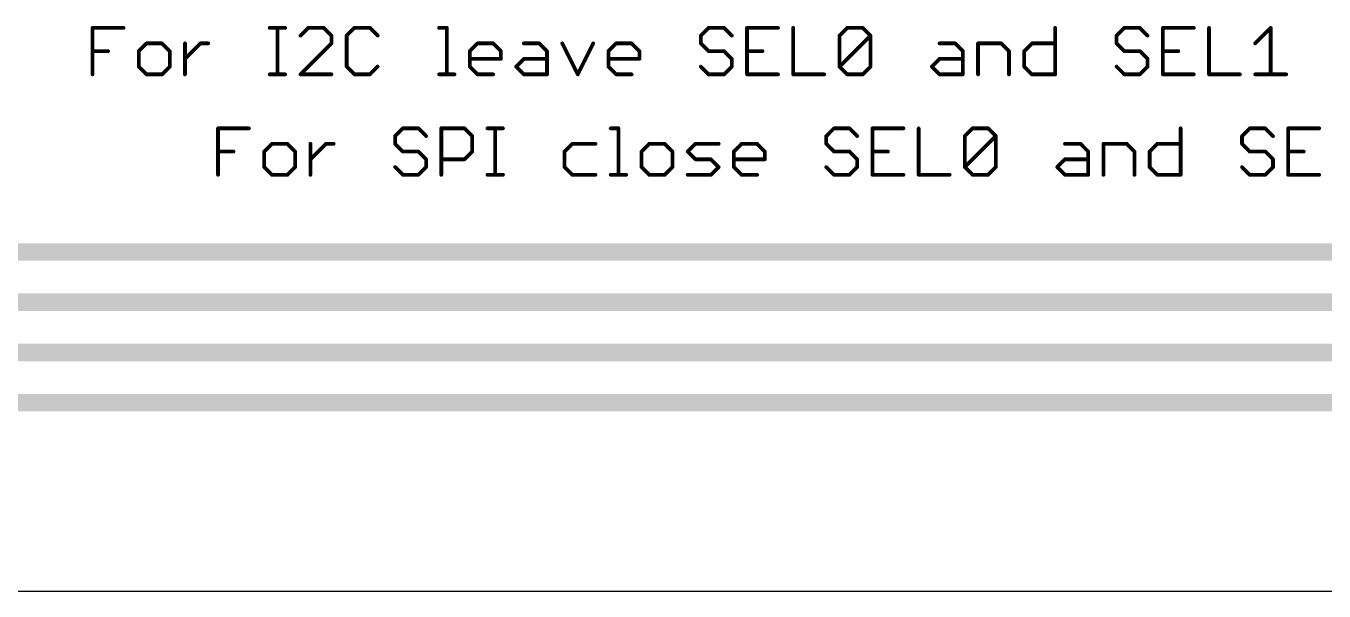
# Model space of a CAD drawing. Extents: x -16 to 117, y 0 to 53.
# Drawn here: x 68.54 to 94.83, y 0 to 11.43 of the extents above; entities that cross this region are included whole.
import ezdxf

# ---------------------------------------------------------------- set-up
doc = ezdxf.new("R2010")
doc.units = 0
for name, color, linetype in [('1', 12, 'CONTINUOUS'), ('20', 53, 'CONTINUOUS'), ('21', 53, 'CONTINUOUS')]:
    doc.layers.add(name, color=color, linetype=linetype)

msp = doc.modelspace()

# ---------------------------------------------------------------- linework, layer by layer
at = {"layer": '1', "const_width": 0.3556}
for points in [[(108.316, 6.858), (58.024, 6.858)], [(57.516, 5.842), (109.078, 5.842)], [(56.754, 4.826), (109.586, 4.826)], [(55.992, 3.81), (110.094, 3.81)]]:
    msp.add_lwpolyline(points, dxfattribs=at)
at = {"layer": '20'}
msp.add_line((3, 0), (114.46, 0), dxfattribs=at)
at = {"layer": '21', "const_width": 0.0762}
for points in [[(69.8881, 10.4521), (69.8881, 11.3927)], [(69.8881, 11.3927), (70.5152, 11.3927)], [(73.4743, 11.3927), (73.7878, 11.3927)], [(73.631, 10.4521), (73.631, 11.3927)], [(74.2547, 11.3927), (74.0979, 11.2359)], [(74.5682, 11.3927), (74.2547, 11.3927)], [(74.725, 11.2359), (74.5682, 11.3927)], [(75.1902, 11.3927), (75.0335, 11.2359)], [(75.5037, 11.3927), (75.1902, 11.3927)], [(75.6605, 11.2359), (75.5037, 11.3927)], [(76.9045, 11.3927), (77.0613, 11.3927)], [(77.0613, 11.3927), (77.0613, 10.4521)], [(82.3625, 11.3927), (82.2058, 11.2359)], [(82.6761, 11.3927), (82.3625, 11.3927)], [(82.8328, 11.2359), (82.6761, 11.3927)], [(83.7683, 11.3927), (83.1413, 11.3927)], [(83.1413, 11.3927), (83.1413, 10.4521)], [(84.0768, 11.3927), (84.0768, 10.4521)], [(85.0123, 11.2359), (85.1691, 11.3927)], [(85.1691, 11.3927), (85.4826, 11.3927)], [(85.4826, 11.3927), (85.6394, 11.2359)], [(89.3815, 11.3927), (89.3815, 10.4521)], [(90.7822, 11.3927), (90.6254, 11.2359)], [(91.0957, 11.3927), (90.7822, 11.3927)], [(91.2525, 11.2359), (91.0957, 11.3927)], [(92.188, 11.3927), (91.5609, 11.3927)], [(91.5609, 11.3927), (91.5609, 10.4521)], [(92.4965, 11.3927), (92.4965, 10.4521)], [(93.432, 11.0792), (93.7455, 11.3927)], [(93.7455, 11.3927), (93.7455, 10.4521)], [(70.9804, 11.0792), (70.8236, 10.9224)], [(71.2939, 11.0792), (70.9804, 11.0792)], [(71.4507, 10.9224), (71.2939, 11.0792)], [(71.7591, 10.4521), (71.7591, 11.0792)], [(71.7591, 10.7656), (72.0727, 11.0792)], [(72.0727, 11.0792), (72.2294, 11.0792)], [(74.0979, 10.4521), (74.725, 11.0792)], [(74.725, 11.0792), (74.725, 11.2359)], [(75.0335, 11.2359), (75.0335, 10.6089)], [(77.5282, 10.9224), (77.6849, 11.0792)], [(77.6849, 11.0792), (77.9985, 11.0792)], [(77.9985, 11.0792), (78.1552, 10.9224)], [(78.6205, 11.0792), (78.934, 11.0792)], [(78.934, 11.0792), (79.0908, 10.9224)], [(79.3992, 11.0792), (79.7127, 10.4521)], [(79.7127, 10.4521), (80.0263, 11.0792)], [(80.3347, 10.9224), (80.4915, 11.0792)], [(80.4915, 11.0792), (80.805, 11.0792)], [(80.805, 11.0792), (80.9618, 10.9224)], [(82.2058, 11.2359), (82.2058, 11.0792)], [(82.2058, 11.0792), (82.3625, 10.9224)], [(85.0123, 10.6089), (85.0123, 11.2359)], [(85.0123, 10.6089), (85.6394, 11.2359)], [(85.6394, 11.2359), (85.6394, 10.6089)], [(87.0401, 11.0792), (87.3537, 11.0792)], [(87.3537, 11.0792), (87.5104, 10.9224)], [(87.8189, 10.4521), (87.8189, 11.0792)], [(87.8189, 11.0792), (88.2892, 11.0792)], [(88.2892, 11.0792), (88.4459, 10.9224)], [(88.7544, 10.9224), (88.9112, 11.0792)], [(88.9112, 11.0792), (89.3815, 11.0792)], [(90.6254, 11.2359), (90.6254, 11.0792)], [(90.6254, 11.0792), (90.7822, 10.9224)], [(69.8881, 10.9224), (70.2016, 10.9224)], [(70.8236, 10.9224), (70.8236, 10.6089)], [(71.4507, 10.6089), (71.4507, 10.9224)], [(77.5282, 10.6089), (77.5282, 10.9224)], [(78.1552, 10.7656), (77.5282, 10.7656)], [(78.1552, 10.9224), (78.1552, 10.7656)], [(78.4637, 10.6089), (78.6205, 10.7656)], [(78.6205, 10.7656), (79.0908, 10.7656)], [(79.0908, 10.9224), (79.0908, 10.4521)], [(80.3347, 10.6089), (80.3347, 10.9224)], [(80.9618, 10.7656), (80.3347, 10.7656)], [(80.9618, 10.9224), (80.9618, 10.7656)], [(82.3625, 10.9224), (82.6761, 10.9224)], [(82.6761, 10.9224), (82.8328, 10.7656)], [(82.8328, 10.7656), (82.8328, 10.6089)], [(83.1413, 10.9224), (83.4548, 10.9224)], [(86.8834, 10.6089), (87.0401, 10.7656)], [(87.0401, 10.7656), (87.5104, 10.7656)], [(87.5104, 10.9224), (87.5104, 10.4521)], [(88.4459, 10.9224), (88.4459, 10.4521)], [(88.7544, 10.6089), (88.7544, 10.9224)], [(90.7822, 10.9224), (91.0957, 10.9224)], [(91.0957, 10.9224), (91.2525, 10.7656)], [(91.2525, 10.7656), (91.2525, 10.6089)], [(91.5609, 10.9224), (91.8745, 10.9224)], [(70.8236, 10.6089), (70.9804, 10.4521)], [(71.2939, 10.4521), (71.4507, 10.6089)], [(75.0335, 10.6089), (75.1902, 10.4521)], [(75.5037, 10.4521), (75.6605, 10.6089)], [(77.6849, 10.4521), (77.5282, 10.6089)], [(78.6205, 10.4521), (78.4637, 10.6089)], [(80.4915, 10.4521), (80.3347, 10.6089)], [(82.3625, 10.4521), (82.2058, 10.6089)], [(82.8328, 10.6089), (82.6761, 10.4521)], [(85.1691, 10.4521), (85.0123, 10.6089)], [(85.6394, 10.6089), (85.4826, 10.4521)], [(87.0401, 10.4521), (86.8834, 10.6089)], [(88.9112, 10.4521), (88.7544, 10.6089)], [(90.7822, 10.4521), (90.6254, 10.6089)], [(91.2525, 10.6089), (91.0957, 10.4521)], [(70.9804, 10.4521), (71.2939, 10.4521)], [(73.4743, 10.4521), (73.7878, 10.4521)], [(74.725, 10.4521), (74.0979, 10.4521)], [(75.1902, 10.4521), (75.5037, 10.4521)], [(76.9045, 10.4521), (77.218, 10.4521)], [(77.9985, 10.4521), (77.6849, 10.4521)], [(79.0908, 10.4521), (78.6205, 10.4521)], [(80.805, 10.4521), (80.4915, 10.4521)], [(82.6761, 10.4521), (82.3625, 10.4521)], [(83.1413, 10.4521), (83.7683, 10.4521)], [(84.0768, 10.4521), (84.7039, 10.4521)], [(85.4826, 10.4521), (85.1691, 10.4521)], [(87.5104, 10.4521), (87.0401, 10.4521)], [(89.3815, 10.4521), (88.9112, 10.4521)], [(91.0957, 10.4521), (90.7822, 10.4521)], [(91.5609, 10.4521), (92.188, 10.4521)], [(92.4965, 10.4521), (93.1235, 10.4521)], [(93.432, 10.4521), (94.0591, 10.4521)], [(72.4281, 8.4201), (72.4281, 9.3607)], [(72.4281, 9.3607), (73.0552, 9.3607)], [(76.171, 9.3607), (76.0143, 9.2039)], [(76.0143, 9.2039), (76.0143, 9.0472)], [(76.4846, 9.3607), (76.171, 9.3607)], [(76.6413, 9.2039), (76.4846, 9.3607)], [(76.9498, 8.4201), (76.9498, 9.3607)], [(76.9498, 9.3607), (77.4201, 9.3607)], [(77.4201, 9.3607), (77.5768, 9.2039)], [(77.5768, 9.2039), (77.5768, 8.8904)], [(77.8853, 9.3607), (78.1988, 9.3607)], [(78.0421, 8.4201), (78.0421, 9.3607)], [(80.38, 9.3607), (80.5368, 9.3607)], [(80.5368, 9.3607), (80.5368, 8.4201)], [(84.9025, 9.3607), (84.7458, 9.2039)], [(84.7458, 9.2039), (84.7458, 9.0472)], [(85.2161, 9.3607), (84.9025, 9.3607)], [(85.3728, 9.2039), (85.2161, 9.3607)], [(86.3083, 9.3607), (85.6813, 9.3607)], [(85.6813, 9.3607), (85.6813, 8.4201)], [(86.6168, 9.3607), (86.6168, 8.4201)], [(87.5523, 9.2039), (87.7091, 9.3607)], [(87.5523, 8.5769), (87.5523, 9.2039)], [(87.5523, 8.5769), (88.1794, 9.2039)], [(87.7091, 9.3607), (88.0226, 9.3607)], [(88.0226, 9.3607), (88.1794, 9.2039)], [(88.1794, 9.2039), (88.1794, 8.5769)], [(91.9215, 9.3607), (91.9215, 8.4201)], [(93.3222, 9.3607), (93.1654, 9.2039)], [(93.1654, 9.2039), (93.1654, 9.0472)], [(93.6357, 9.3607), (93.3222, 9.3607)], [(93.7925, 9.2039), (93.6357, 9.3607)], [(94.728, 9.3607), (94.1009, 9.3607)], [(94.1009, 9.3607), (94.1009, 8.4201)], [(73.5204, 9.0472), (73.3636, 8.8904)], [(73.8339, 9.0472), (73.5204, 9.0472)], [(73.9907, 8.8904), (73.8339, 9.0472)], [(74.2991, 8.4201), (74.2991, 9.0472)], [(74.2991, 8.7336), (74.6127, 9.0472)], [(74.6127, 9.0472), (74.7694, 9.0472)], [(76.0143, 9.0472), (76.171, 8.8904)], [(79.6013, 9.0472), (79.4445, 8.8904)], [(80.0716, 9.0472), (79.6013, 9.0472)], [(81.1604, 9.0472), (81.0037, 8.8904)], [(81.474, 9.0472), (81.1604, 9.0472)], [(81.6308, 8.8904), (81.474, 9.0472)], [(81.9392, 8.8904), (82.096, 9.0472)], [(82.096, 9.0472), (82.5663, 9.0472)], [(82.8747, 8.8904), (83.0315, 9.0472)], [(83.0315, 9.0472), (83.345, 9.0472)], [(83.345, 9.0472), (83.5018, 8.8904)], [(84.7458, 9.0472), (84.9025, 8.8904)], [(89.5801, 9.0472), (89.8937, 9.0472)], [(89.8937, 9.0472), (90.0504, 8.8904)], [(90.3589, 8.4201), (90.3589, 9.0472)], [(90.3589, 9.0472), (90.8292, 9.0472)], [(90.8292, 9.0472), (90.9859, 8.8904)], [(91.2944, 8.8904), (91.4512, 9.0472)], [(91.4512, 9.0472), (91.9215, 9.0472)], [(93.1654, 9.0472), (93.3222, 8.8904)], [(72.4281, 8.8904), (72.7416, 8.8904)], [(73.3636, 8.8904), (73.3636, 8.5769)], [(73.9907, 8.5769), (73.9907, 8.8904)], [(76.171, 8.8904), (76.4846, 8.8904)], [(76.4846, 8.8904), (76.6413, 8.7336)], [(76.6413, 8.7336), (76.6413, 8.5769)], [(77.4201, 8.7336), (76.9498, 8.7336)], [(77.5768, 8.8904), (77.4201, 8.7336)], [(79.4445, 8.8904), (79.4445, 8.5769)], [(81.0037, 8.8904), (81.0037, 8.5769)], [(81.6308, 8.5769), (81.6308, 8.8904)], [(82.096, 8.7336), (81.9392, 8.8904)], [(82.4095, 8.7336), (82.096, 8.7336)], [(82.5663, 8.5769), (82.4095, 8.7336)], [(82.8747, 8.5769), (82.8747, 8.8904)], [(83.5018, 8.7336), (82.8747, 8.7336)], [(83.5018, 8.8904), (83.5018, 8.7336)], [(84.9025, 8.8904), (85.2161, 8.8904)], [(85.2161, 8.8904), (85.3728, 8.7336)], [(85.3728, 8.7336), (85.3728, 8.5769)], [(85.6813, 8.8904), (85.9948, 8.8904)], [(89.4234, 8.5769), (89.5801, 8.7336)], [(89.5801, 8.7336), (90.0504, 8.7336)], [(90.0504, 8.8904), (90.0504, 8.4201)], [(90.9859, 8.8904), (90.9859, 8.4201)], [(91.2944, 8.5769), (91.2944, 8.8904)], [(93.3222, 8.8904), (93.6357, 8.8904)], [(93.6357, 8.8904), (93.7925, 8.7336)], [(93.7925, 8.7336), (93.7925, 8.5769)], [(94.1009, 8.8904), (94.4145, 8.8904)], [(73.3636, 8.5769), (73.5204, 8.4201)], [(73.5204, 8.4201), (73.8339, 8.4201)], [(73.8339, 8.4201), (73.9907, 8.5769)], [(76.171, 8.4201), (76.0143, 8.5769)], [(76.4846, 8.4201), (76.171, 8.4201)], [(76.6413, 8.5769), (76.4846, 8.4201)], [(77.8853, 8.4201), (78.1988, 8.4201)], [(79.4445, 8.5769), (79.6013, 8.4201)], [(79.6013, 8.4201), (80.0716, 8.4201)], [(80.38, 8.4201), (80.6935, 8.4201)], [(81.0037, 8.5769), (81.1604, 8.4201)], [(81.1604, 8.4201), (81.474, 8.4201)], [(81.474, 8.4201), (81.6308, 8.5769)], [(81.9392, 8.4201), (82.4095, 8.4201)], [(82.4095, 8.4201), (82.5663, 8.5769)], [(83.0315, 8.4201), (82.8747, 8.5769)], [(83.345, 8.4201), (83.0315, 8.4201)], [(84.9025, 8.4201), (84.7458, 8.5769)], [(85.2161, 8.4201), (84.9025, 8.4201)], [(85.3728, 8.5769), (85.2161, 8.4201)], [(85.6813, 8.4201), (86.3083, 8.4201)], [(86.6168, 8.4201), (87.2439, 8.4201)], [(87.7091, 8.4201), (87.5523, 8.5769)], [(88.0226, 8.4201), (87.7091, 8.4201)], [(88.1794, 8.5769), (88.0226, 8.4201)], [(89.5801, 8.4201), (89.4234, 8.5769)], [(90.0504, 8.4201), (89.5801, 8.4201)], [(91.4512, 8.4201), (91.2944, 8.5769)], [(91.9215, 8.4201), (91.4512, 8.4201)], [(93.3222, 8.4201), (93.1654, 8.5769)], [(93.6357, 8.4201), (93.3222, 8.4201)], [(93.7925, 8.5769), (93.6357, 8.4201)], [(94.1009, 8.4201), (94.728, 8.4201)]]:
    msp.add_lwpolyline(points, dxfattribs=at)
at = {"layer": '21', "const_width": 0.0381}
for points in [[(69.8881, 11.4118, 1), (69.8881, 11.3737)], [(69.9072, 11.3927, 1), (69.8691, 11.3927)], [(70.5152, 11.3737, 1), (70.5152, 11.4118)], [(73.4743, 11.4118, 1), (73.4743, 11.3737)], [(73.6501, 11.3927, 1), (73.612, 11.3927)], [(73.7878, 11.3737, 1), (73.7878, 11.4118)], [(74.2547, 11.4118, 1), (74.2547, 11.3737)], [(74.2682, 11.3792, 1), (74.2412, 11.4062)], [(74.5817, 11.4062, 1), (74.5548, 11.3792)], [(74.5682, 11.3737, 1), (74.5682, 11.4118)], [(75.1902, 11.4118, 1), (75.1902, 11.3737)], [(75.2037, 11.3792, 1), (75.1767, 11.4062)], [(75.5172, 11.4062, 1), (75.4903, 11.3792)], [(75.5037, 11.3737, 1), (75.5037, 11.4118)], [(76.9045, 11.4118, 1), (76.9045, 11.3737)], [(77.0803, 11.3927, 1), (77.0422, 11.3927)], [(77.0613, 11.3737, 1), (77.0613, 11.4118)], [(82.3625, 11.4118, 1), (82.3625, 11.3737)], [(82.376, 11.3792, 1), (82.3491, 11.4062)], [(82.6895, 11.4062, 1), (82.6626, 11.3792)], [(82.6761, 11.3737, 1), (82.6761, 11.4118)], [(83.1413, 11.4118, 1), (83.1413, 11.3737)], [(83.1603, 11.3927, 1), (83.1222, 11.3927)], [(83.7683, 11.3737, 1), (83.7683, 11.4118)], [(84.0958, 11.3927, 1), (84.0577, 11.3927)], [(85.1691, 11.4118, 1), (85.1691, 11.3737)], [(85.1826, 11.3792, 1), (85.1556, 11.4062)], [(85.4961, 11.4062, 1), (85.4691, 11.3792)], [(85.4826, 11.3737, 1), (85.4826, 11.4118)], [(89.4005, 11.3927, 1), (89.3624, 11.3927)], [(90.7822, 11.4118, 1), (90.7822, 11.3737)], [(90.7957, 11.3792, 1), (90.7687, 11.4062)], [(91.1092, 11.4062, 1), (91.0823, 11.3792)], [(91.0957, 11.3737, 1), (91.0957, 11.4118)], [(91.5609, 11.4118, 1), (91.5609, 11.3737)], [(91.58, 11.3927, 1), (91.5419, 11.3927)], [(92.188, 11.3737, 1), (92.188, 11.4118)], [(92.5155, 11.3927, 1), (92.4774, 11.3927)], [(93.7646, 11.3927, 1), (93.7265, 11.3927)], [(93.759, 11.3792, 1), (93.732, 11.4062)], [(70.9804, 11.0982, 1), (70.9804, 11.0601)], [(70.9939, 11.0657, 1), (70.9669, 11.0926)], [(71.3074, 11.0926, 1), (71.2804, 11.0657)], [(71.2939, 11.0601, 1), (71.2939, 11.0982)], [(71.7782, 11.0792, 1), (71.7401, 11.0792)], [(72.0727, 11.0982, 1), (72.0727, 11.0601)], [(72.0861, 11.0657, 1), (72.0592, 11.0926)], [(72.2294, 11.0601, 1), (72.2294, 11.0982)], [(74.0845, 11.2494, 1), (74.1114, 11.2225)], [(74.7441, 11.2359, 1), (74.706, 11.2359)], [(74.706, 11.0792, 1), (74.7441, 11.0792)], [(74.7115, 11.2225, 1), (74.7385, 11.2494)], [(74.7385, 11.0657, 1), (74.7115, 11.0926)], [(75.0525, 11.2359, 1), (75.0144, 11.2359)], [(75.02, 11.2494, 1), (75.0469, 11.2225)], [(75.647, 11.2225, 1), (75.674, 11.2494)], [(77.6849, 11.0982, 1), (77.6849, 11.0601)], [(77.6984, 11.0657, 1), (77.6715, 11.0926)], [(78.0119, 11.0926, 1), (77.985, 11.0657)], [(77.9985, 11.0601, 1), (77.9985, 11.0982)], [(78.6205, 11.0982, 1), (78.6205, 11.0601)], [(78.9475, 11.0926, 1), (78.9205, 11.0657)], [(78.934, 11.0601, 1), (78.934, 11.0982)], [(79.4162, 11.0877, 1), (79.3822, 11.0706)], [(80.0433, 11.0706, 1), (80.0092, 11.0877)], [(80.4915, 11.0982, 1), (80.4915, 11.0601)], [(80.505, 11.0657, 1), (80.478, 11.0926)], [(80.8185, 11.0926, 1), (80.7916, 11.0657)], [(80.805, 11.0601, 1), (80.805, 11.0982)], [(82.2248, 11.2359, 1), (82.1867, 11.2359)], [(82.1923, 11.2494, 1), (82.2192, 11.2225)], [(82.2192, 11.0926, 1), (82.1923, 11.0657)], [(82.1867, 11.0792, 1), (82.2248, 11.0792)], [(82.8194, 11.2225, 1), (82.8463, 11.2494)], [(84.9988, 11.2494, 1), (85.0258, 11.2225)], [(85.0314, 11.2359, 1), (84.9933, 11.2359)], [(85.6584, 11.2359, 1), (85.6203, 11.2359)], [(85.6529, 11.2225, 1), (85.6259, 11.2494)], [(85.6259, 11.2225, 1), (85.6529, 11.2494)], [(87.0401, 11.0982, 1), (87.0401, 11.0601)], [(87.3671, 11.0926, 1), (87.3402, 11.0657)], [(87.3537, 11.0601, 1), (87.3537, 11.0982)], [(87.8379, 11.0792, 1), (87.7998, 11.0792)], [(87.8189, 11.0982, 1), (87.8189, 11.0601)], [(88.3026, 11.0926, 1), (88.2757, 11.0657)], [(88.2892, 11.0601, 1), (88.2892, 11.0982)], [(88.9112, 11.0982, 1), (88.9112, 11.0601)], [(88.9246, 11.0657, 1), (88.8977, 11.0926)], [(89.3815, 11.0601, 1), (89.3815, 11.0982)], [(90.6445, 11.2359, 1), (90.6064, 11.2359)], [(90.612, 11.2494, 1), (90.6389, 11.2225)], [(90.6389, 11.0926, 1), (90.612, 11.0657)], [(90.6064, 11.0792, 1), (90.6445, 11.0792)], [(91.239, 11.2225, 1), (91.266, 11.2494)], [(93.4185, 11.0926, 1), (93.4455, 11.0657)], [(69.8881, 10.9414, 1), (69.8881, 10.9033)], [(70.2016, 10.9033, 1), (70.2016, 10.9414)], [(70.8101, 10.9359, 1), (70.8371, 10.9089)], [(70.8427, 10.9224, 1), (70.8046, 10.9224)], [(71.4697, 10.9224, 1), (71.4316, 10.9224)], [(71.4372, 10.9089, 1), (71.4642, 10.9359)], [(71.7457, 10.7791, 1), (71.7726, 10.7522)], [(77.5147, 10.9359, 1), (77.5416, 10.9089)], [(77.5472, 10.9224, 1), (77.5091, 10.9224)], [(77.5282, 10.7847, 1), (77.5282, 10.7466)], [(78.1743, 10.9224, 1), (78.1362, 10.9224)], [(78.1362, 10.7656, 1), (78.1743, 10.7656)], [(78.1418, 10.9089, 1), (78.1687, 10.9359)], [(78.1552, 10.7466, 1), (78.1552, 10.7847)], [(78.6205, 10.7847, 1), (78.6205, 10.7466)], [(78.6339, 10.7522, 1), (78.607, 10.7791)], [(79.1098, 10.9224, 1), (79.0717, 10.9224)], [(79.0773, 10.9089, 1), (79.1042, 10.9359)], [(79.0908, 10.7466, 1), (79.0908, 10.7847)], [(80.3213, 10.9359, 1), (80.3482, 10.9089)], [(80.3347, 10.7847, 1), (80.3347, 10.7466)], [(80.3538, 10.9224, 1), (80.3157, 10.9224)], [(80.9808, 10.9224, 1), (80.9427, 10.9224)], [(80.9427, 10.7656, 1), (80.9808, 10.7656)], [(80.9483, 10.9089, 1), (80.9753, 10.9359)], [(80.9618, 10.7466, 1), (80.9618, 10.7847)], [(82.3625, 10.9414, 1), (82.3625, 10.9033)], [(82.3491, 10.9089, 1), (82.376, 10.9359)], [(82.6895, 10.9359, 1), (82.6626, 10.9089)], [(82.6761, 10.9033, 1), (82.6761, 10.9414)], [(82.8519, 10.7656, 1), (82.8138, 10.7656)], [(82.8194, 10.7522, 1), (82.8463, 10.7791)], [(83.1413, 10.9414, 1), (83.1413, 10.9033)], [(83.4548, 10.9033, 1), (83.4548, 10.9414)], [(87.0401, 10.7847, 1), (87.0401, 10.7466)], [(87.0536, 10.7522, 1), (87.0266, 10.7791)], [(87.5295, 10.9224, 1), (87.4914, 10.9224)], [(87.497, 10.9089, 1), (87.5239, 10.9359)], [(87.5104, 10.7466, 1), (87.5104, 10.7847)], [(88.465, 10.9224, 1), (88.4269, 10.9224)], [(88.4325, 10.9089, 1), (88.4594, 10.9359)], [(88.7734, 10.9224, 1), (88.7353, 10.9224)], [(88.7409, 10.9359, 1), (88.7679, 10.9089)], [(90.7822, 10.9414, 1), (90.7822, 10.9033)], [(90.7687, 10.9089, 1), (90.7957, 10.9359)], [(91.1092, 10.9359, 1), (91.0823, 10.9089)], [(91.0957, 10.9033, 1), (91.0957, 10.9414)], [(91.2715, 10.7656, 1), (91.2334, 10.7656)], [(91.239, 10.7522, 1), (91.266, 10.7791)], [(91.5609, 10.9414, 1), (91.5609, 10.9033)], [(91.8745, 10.9033, 1), (91.8745, 10.9414)], [(70.8371, 10.6223, 1), (70.8101, 10.5954)], [(70.8046, 10.6089, 1), (70.8427, 10.6089)], [(71.4316, 10.6089, 1), (71.4697, 10.6089)], [(71.4642, 10.5954, 1), (71.4372, 10.6223)], [(75.0469, 10.6223, 1), (75.02, 10.5954)], [(75.0144, 10.6089, 1), (75.0525, 10.6089)], [(75.674, 10.5954, 1), (75.647, 10.6223)], [(77.5416, 10.6223, 1), (77.5147, 10.5954)], [(77.5091, 10.6089, 1), (77.5472, 10.6089)], [(78.4772, 10.6223, 1), (78.4502, 10.5954)], [(78.4502, 10.6223, 1), (78.4772, 10.5954)], [(80.3482, 10.6223, 1), (80.3213, 10.5954)], [(80.3157, 10.6089, 1), (80.3538, 10.6089)], [(82.2192, 10.6223, 1), (82.1923, 10.5954)], [(82.8138, 10.6089, 1), (82.8519, 10.6089)], [(82.8463, 10.5954, 1), (82.8194, 10.6223)], [(85.0258, 10.6223, 1), (84.9988, 10.5954)], [(84.9988, 10.6223, 1), (85.0258, 10.5954)], [(84.9933, 10.6089, 1), (85.0314, 10.6089)], [(85.6203, 10.6089, 1), (85.6584, 10.6089)], [(85.6529, 10.5954, 1), (85.6259, 10.6223)], [(86.8968, 10.6223, 1), (86.8699, 10.5954)], [(86.8699, 10.6223, 1), (86.8968, 10.5954)], [(88.7679, 10.6223, 1), (88.7409, 10.5954)], [(88.7353, 10.6089, 1), (88.7734, 10.6089)], [(90.6389, 10.6223, 1), (90.612, 10.5954)], [(91.2334, 10.6089, 1), (91.2715, 10.6089)], [(91.266, 10.5954, 1), (91.239, 10.6223)], [(69.8691, 10.4521, 1), (69.9072, 10.4521)], [(70.9804, 10.4711, 1), (70.9804, 10.433)], [(70.9669, 10.4386, 1), (70.9939, 10.4656)], [(71.2804, 10.4656, 1), (71.3074, 10.4386)], [(71.2939, 10.433, 1), (71.2939, 10.4711)], [(71.7401, 10.4521, 1), (71.7782, 10.4521)], [(73.4743, 10.4711, 1), (73.4743, 10.433)], [(73.612, 10.4521, 1), (73.6501, 10.4521)], [(73.7878, 10.433, 1), (73.7878, 10.4711)], [(74.0979, 10.4711, 1), (74.0979, 10.433)], [(74.0845, 10.4656, 1), (74.1114, 10.4386)], [(74.725, 10.433, 1), (74.725, 10.4711)], [(75.1902, 10.4711, 1), (75.1902, 10.433)], [(75.1767, 10.4386, 1), (75.2037, 10.4656)], [(75.4903, 10.4656, 1), (75.5172, 10.4386)], [(75.5037, 10.433, 1), (75.5037, 10.4711)], [(76.9045, 10.4711, 1), (76.9045, 10.433)], [(77.0422, 10.4521, 1), (77.0803, 10.4521)], [(77.218, 10.433, 1), (77.218, 10.4711)], [(77.6849, 10.4711, 1), (77.6849, 10.433)], [(77.6715, 10.4386, 1), (77.6984, 10.4656)], [(77.9985, 10.433, 1), (77.9985, 10.4711)], [(78.6205, 10.4711, 1), (78.6205, 10.433)], [(78.607, 10.4386, 1), (78.6339, 10.4656)], [(79.0717, 10.4521, 1), (79.1098, 10.4521)], [(79.0908, 10.433, 1), (79.0908, 10.4711)], [(79.6957, 10.4606, 1), (79.7298, 10.4436)], [(79.6957, 10.4436, 1), (79.7298, 10.4606)], [(80.4915, 10.4711, 1), (80.4915, 10.433)], [(80.478, 10.4386, 1), (80.505, 10.4656)], [(80.805, 10.433, 1), (80.805, 10.4711)], [(82.3625, 10.4711, 1), (82.3625, 10.433)], [(82.3491, 10.4386, 1), (82.376, 10.4656)], [(82.6626, 10.4656, 1), (82.6895, 10.4386)], [(82.6761, 10.433, 1), (82.6761, 10.4711)], [(83.1413, 10.4711, 1), (83.1413, 10.433)], [(83.1222, 10.4521, 1), (83.1603, 10.4521)], [(83.7683, 10.433, 1), (83.7683, 10.4711)], [(84.0768, 10.4711, 1), (84.0768, 10.433)], [(84.0577, 10.4521, 1), (84.0958, 10.4521)], [(84.7039, 10.433, 1), (84.7039, 10.4711)], [(85.1691, 10.4711, 1), (85.1691, 10.433)], [(85.1556, 10.4386, 1), (85.1826, 10.4656)], [(85.4691, 10.4656, 1), (85.4961, 10.4386)], [(85.4826, 10.433, 1), (85.4826, 10.4711)], [(87.0401, 10.4711, 1), (87.0401, 10.433)], [(87.0266, 10.4386, 1), (87.0536, 10.4656)], [(87.4914, 10.4521, 1), (87.5295, 10.4521)], [(87.5104, 10.433, 1), (87.5104, 10.4711)], [(87.7998, 10.4521, 1), (87.8379, 10.4521)], [(88.4269, 10.4521, 1), (88.465, 10.4521)], [(88.9112, 10.4711, 1), (88.9112, 10.433)], [(88.8977, 10.4386, 1), (88.9246, 10.4656)], [(89.3624, 10.4521, 1), (89.4005, 10.4521)], [(89.3815, 10.433, 1), (89.3815, 10.4711)], [(90.7822, 10.4711, 1), (90.7822, 10.433)], [(90.7687, 10.4386, 1), (90.7957, 10.4656)], [(91.0823, 10.4656, 1), (91.1092, 10.4386)], [(91.0957, 10.433, 1), (91.0957, 10.4711)], [(91.5609, 10.4711, 1), (91.5609, 10.433)], [(91.5419, 10.4521, 1), (91.58, 10.4521)], [(92.188, 10.433, 1), (92.188, 10.4711)], [(92.4965, 10.4711, 1), (92.4965, 10.433)], [(92.4774, 10.4521, 1), (92.5155, 10.4521)], [(93.1235, 10.433, 1), (93.1235, 10.4711)], [(93.432, 10.4711, 1), (93.432, 10.433)], [(93.7265, 10.4521, 1), (93.7646, 10.4521)], [(94.0591, 10.433, 1), (94.0591, 10.4711)], [(72.4281, 9.3798, 1), (72.4281, 9.3417)], [(72.4471, 9.3607, 1), (72.4091, 9.3607)], [(73.0552, 9.3417, 1), (73.0552, 9.3798)], [(76.0333, 9.2039, 1), (75.9952, 9.2039)], [(76.0008, 9.2174, 1), (76.0277, 9.1905)], [(76.171, 9.3798, 1), (76.171, 9.3417)], [(76.1845, 9.3472, 1), (76.1575, 9.3742)], [(76.498, 9.3742, 1), (76.4711, 9.3472)], [(76.4846, 9.3417, 1), (76.4846, 9.3798)], [(76.6279, 9.1905, 1), (76.6548, 9.2174)], [(76.9688, 9.3607, 1), (76.9307, 9.3607)], [(76.9498, 9.3798, 1), (76.9498, 9.3417)], [(77.4335, 9.3742, 1), (77.4066, 9.3472)], [(77.4201, 9.3417, 1), (77.4201, 9.3798)], [(77.5959, 9.2039, 1), (77.5578, 9.2039)], [(77.5634, 9.1905, 1), (77.5903, 9.2174)], [(77.8853, 9.3798, 1), (77.8853, 9.3417)], [(78.0611, 9.3607, 1), (78.023, 9.3607)], [(78.1988, 9.3417, 1), (78.1988, 9.3798)], [(80.38, 9.3798, 1), (80.38, 9.3417)], [(80.5558, 9.3607, 1), (80.5177, 9.3607)], [(80.5368, 9.3417, 1), (80.5368, 9.3798)], [(84.7648, 9.2039, 1), (84.7267, 9.2039)], [(84.7323, 9.2174, 1), (84.7592, 9.1905)], [(84.9025, 9.3798, 1), (84.9025, 9.3417)], [(84.916, 9.3472, 1), (84.8891, 9.3742)], [(85.2295, 9.3742, 1), (85.2026, 9.3472)], [(85.2161, 9.3417, 1), (85.2161, 9.3798)], [(85.3594, 9.1905, 1), (85.3863, 9.2174)], [(85.6813, 9.3798, 1), (85.6813, 9.3417)], [(85.7003, 9.3607, 1), (85.6622, 9.3607)], [(86.3083, 9.3417, 1), (86.3083, 9.3798)], [(86.6358, 9.3607, 1), (86.5977, 9.3607)], [(87.5388, 9.2174, 1), (87.5658, 9.1905)], [(87.5714, 9.2039, 1), (87.5333, 9.2039)], [(87.7091, 9.3798, 1), (87.7091, 9.3417)], [(87.7226, 9.3472, 1), (87.6956, 9.3742)], [(88.0361, 9.3742, 1), (88.0091, 9.3472)], [(88.0226, 9.3417, 1), (88.0226, 9.3798)], [(88.1984, 9.2039, 1), (88.1603, 9.2039)], [(88.1929, 9.1905, 1), (88.1659, 9.2174)], [(88.1659, 9.1905, 1), (88.1929, 9.2174)], [(91.9405, 9.3607, 1), (91.9024, 9.3607)], [(93.1845, 9.2039, 1), (93.1464, 9.2039)], [(93.152, 9.2174, 1), (93.1789, 9.1905)], [(93.3222, 9.3798, 1), (93.3222, 9.3417)], [(93.3357, 9.3472, 1), (93.3087, 9.3742)], [(93.6492, 9.3742, 1), (93.6223, 9.3472)], [(93.6357, 9.3417, 1), (93.6357, 9.3798)], [(93.779, 9.1905, 1), (93.806, 9.2174)], [(94.1009, 9.3798, 1), (94.1009, 9.3417)], [(94.12, 9.3607, 1), (94.0819, 9.3607)], [(94.728, 9.3417, 1), (94.728, 9.3798)], [(73.5204, 9.0662, 1), (73.5204, 9.0281)], [(73.5339, 9.0337, 1), (73.5069, 9.0606)], [(73.8474, 9.0606, 1), (73.8204, 9.0337)], [(73.8339, 9.0281, 1), (73.8339, 9.0662)], [(74.3182, 9.0472, 1), (74.2801, 9.0472)], [(74.6127, 9.0662, 1), (74.6127, 9.0281)], [(74.6261, 9.0337, 1), (74.5992, 9.0606)], [(74.7694, 9.0281, 1), (74.7694, 9.0662)], [(76.0277, 9.0606, 1), (76.0008, 9.0337)], [(75.9952, 9.0472, 1), (76.0333, 9.0472)], [(79.6013, 9.0662, 1), (79.6013, 9.0281)], [(79.6147, 9.0337, 1), (79.5878, 9.0606)], [(80.0716, 9.0281, 1), (80.0716, 9.0662)], [(81.1604, 9.0662, 1), (81.1604, 9.0281)], [(81.1739, 9.0337, 1), (81.147, 9.0606)], [(81.4875, 9.0606, 1), (81.4605, 9.0337)], [(81.474, 9.0281, 1), (81.474, 9.0662)], [(82.096, 9.0662, 1), (82.096, 9.0281)], [(82.1094, 9.0337, 1), (82.0825, 9.0606)], [(82.5663, 9.0281, 1), (82.5663, 9.0662)], [(83.0315, 9.0662, 1), (83.0315, 9.0281)], [(83.045, 9.0337, 1), (83.018, 9.0606)], [(83.3585, 9.0606, 1), (83.3316, 9.0337)], [(83.345, 9.0281, 1), (83.345, 9.0662)], [(84.7592, 9.0606, 1), (84.7323, 9.0337)], [(84.7267, 9.0472, 1), (84.7648, 9.0472)], [(89.5801, 9.0662, 1), (89.5801, 9.0281)], [(89.9071, 9.0606, 1), (89.8802, 9.0337)], [(89.8937, 9.0281, 1), (89.8937, 9.0662)], [(90.3779, 9.0472, 1), (90.3398, 9.0472)], [(90.3589, 9.0662, 1), (90.3589, 9.0281)], [(90.8426, 9.0606, 1), (90.8157, 9.0337)], [(90.8292, 9.0281, 1), (90.8292, 9.0662)], [(91.4512, 9.0662, 1), (91.4512, 9.0281)], [(91.4646, 9.0337, 1), (91.4377, 9.0606)], [(91.9215, 9.0281, 1), (91.9215, 9.0662)], [(93.1789, 9.0606, 1), (93.152, 9.0337)], [(93.1464, 9.0472, 1), (93.1845, 9.0472)], [(72.4281, 8.9094, 1), (72.4281, 8.8713)], [(72.7416, 8.8713, 1), (72.7416, 8.9094)], [(73.3501, 8.9039, 1), (73.3771, 8.8769)], [(73.3827, 8.8904, 1), (73.3446, 8.8904)], [(74.0097, 8.8904, 1), (73.9716, 8.8904)], [(73.9772, 8.8769, 1), (74.0042, 8.9039)], [(74.2857, 8.7471, 1), (74.3126, 8.7202)], [(76.171, 8.9094, 1), (76.171, 8.8713)], [(76.1575, 8.8769, 1), (76.1845, 8.9039)], [(76.498, 8.9039, 1), (76.4711, 8.8769)], [(76.4846, 8.8713, 1), (76.4846, 8.9094)], [(76.6604, 8.7336, 1), (76.6223, 8.7336)], [(76.6279, 8.7202, 1), (76.6548, 8.7471)], [(76.9498, 8.7527, 1), (76.9498, 8.7146)], [(77.4066, 8.7471, 1), (77.4335, 8.7202)], [(77.4201, 8.7146, 1), (77.4201, 8.7527)], [(77.5578, 8.8904, 1), (77.5959, 8.8904)], [(77.5903, 8.8769, 1), (77.5634, 8.9039)], [(79.4635, 8.8904, 1), (79.4254, 8.8904)], [(79.431, 8.9039, 1), (79.458, 8.8769)], [(81.0227, 8.8904, 1), (80.9846, 8.8904)], [(80.9902, 8.9039, 1), (81.0172, 8.8769)], [(81.6498, 8.8904, 1), (81.6117, 8.8904)], [(81.6173, 8.8769, 1), (81.6442, 8.9039)], [(81.9527, 8.9039, 1), (81.9257, 8.8769)], [(81.9257, 8.9039, 1), (81.9527, 8.8769)], [(82.096, 8.7527, 1), (82.096, 8.7146)], [(82.0825, 8.7202, 1), (82.1094, 8.7471)], [(82.423, 8.7471, 1), (82.396, 8.7202)], [(82.4095, 8.7146, 1), (82.4095, 8.7527)], [(82.8613, 8.9039, 1), (82.8882, 8.8769)], [(82.8747, 8.7527, 1), (82.8747, 8.7146)], [(82.8938, 8.8904, 1), (82.8557, 8.8904)], [(83.5208, 8.8904, 1), (83.4827, 8.8904)], [(83.4827, 8.7336, 1), (83.5208, 8.7336)], [(83.4883, 8.8769, 1), (83.5153, 8.9039)], [(83.5018, 8.7146, 1), (83.5018, 8.7527)], [(84.9025, 8.9094, 1), (84.9025, 8.8713)], [(84.8891, 8.8769, 1), (84.916, 8.9039)], [(85.2295, 8.9039, 1), (85.2026, 8.8769)], [(85.2161, 8.8713, 1), (85.2161, 8.9094)], [(85.3919, 8.7336, 1), (85.3538, 8.7336)], [(85.3594, 8.7202, 1), (85.3863, 8.7471)], [(85.6813, 8.9094, 1), (85.6813, 8.8713)], [(85.9948, 8.8713, 1), (85.9948, 8.9094)], [(89.5801, 8.7527, 1), (89.5801, 8.7146)], [(89.5936, 8.7202, 1), (89.5666, 8.7471)], [(90.0695, 8.8904, 1), (90.0314, 8.8904)], [(90.037, 8.8769, 1), (90.0639, 8.9039)], [(90.0504, 8.7146, 1), (90.0504, 8.7527)], [(91.005, 8.8904, 1), (90.9669, 8.8904)], [(90.9725, 8.8769, 1), (90.9994, 8.9039)], [(91.3134, 8.8904, 1), (91.2753, 8.8904)], [(91.2809, 8.9039, 1), (91.3079, 8.8769)], [(93.3222, 8.9094, 1), (93.3222, 8.8713)], [(93.3087, 8.8769, 1), (93.3357, 8.9039)], [(93.6492, 8.9039, 1), (93.6223, 8.8769)], [(93.6357, 8.8713, 1), (93.6357, 8.9094)], [(93.8115, 8.7336, 1), (93.7734, 8.7336)], [(93.779, 8.7202, 1), (93.806, 8.7471)], [(94.1009, 8.9094, 1), (94.1009, 8.8713)], [(94.4145, 8.8713, 1), (94.4145, 8.9094)], [(72.4091, 8.4201, 1), (72.4471, 8.4201)], [(73.3771, 8.5903, 1), (73.3501, 8.5634)], [(73.3446, 8.5769, 1), (73.3827, 8.5769)], [(73.5204, 8.4391, 1), (73.5204, 8.401)], [(73.5069, 8.4066, 1), (73.5339, 8.4336)], [(73.8204, 8.4336, 1), (73.8474, 8.4066)], [(73.8339, 8.401, 1), (73.8339, 8.4391)], [(73.9716, 8.5769, 1), (74.0097, 8.5769)], [(74.0042, 8.5634, 1), (73.9772, 8.5903)], [(74.2801, 8.4201, 1), (74.3182, 8.4201)], [(76.0277, 8.5903, 1), (76.0008, 8.5634)], [(76.171, 8.4391, 1), (76.171, 8.401)], [(76.1575, 8.4066, 1), (76.1845, 8.4336)], [(76.4711, 8.4336, 1), (76.498, 8.4066)], [(76.4846, 8.401, 1), (76.4846, 8.4391)], [(76.6223, 8.5769, 1), (76.6604, 8.5769)], [(76.6548, 8.5634, 1), (76.6279, 8.5903)], [(76.9307, 8.4201, 1), (76.9688, 8.4201)], [(77.8853, 8.4391, 1), (77.8853, 8.401)], [(78.023, 8.4201, 1), (78.0611, 8.4201)], [(78.1988, 8.401, 1), (78.1988, 8.4391)], [(79.458, 8.5903, 1), (79.431, 8.5634)], [(79.4254, 8.5769, 1), (79.4635, 8.5769)], [(79.6013, 8.4391, 1), (79.6013, 8.401)], [(79.5878, 8.4066, 1), (79.6147, 8.4336)], [(80.0716, 8.401, 1), (80.0716, 8.4391)], [(80.38, 8.4391, 1), (80.38, 8.401)], [(80.5177, 8.4201, 1), (80.5558, 8.4201)], [(80.6935, 8.401, 1), (80.6935, 8.4391)], [(81.0172, 8.5903, 1), (80.9902, 8.5634)], [(80.9846, 8.5769, 1), (81.0227, 8.5769)], [(81.1604, 8.4391, 1), (81.1604, 8.401)], [(81.147, 8.4066, 1), (81.1739, 8.4336)], [(81.4605, 8.4336, 1), (81.4875, 8.4066)], [(81.474, 8.401, 1), (81.474, 8.4391)], [(81.6117, 8.5769, 1), (81.6498, 8.5769)], [(81.6442, 8.5634, 1), (81.6173, 8.5903)], [(81.9392, 8.4391, 1), (81.9392, 8.401)], [(82.396, 8.4336, 1), (82.423, 8.4066)], [(82.4095, 8.401, 1), (82.4095, 8.4391)], [(82.5797, 8.5634, 1), (82.5528, 8.5903)], [(82.5528, 8.5634, 1), (82.5797, 8.5903)], [(82.8882, 8.5903, 1), (82.8613, 8.5634)], [(82.8557, 8.5769, 1), (82.8938, 8.5769)], [(83.0315, 8.4391, 1), (83.0315, 8.401)], [(83.018, 8.4066, 1), (83.045, 8.4336)], [(83.345, 8.401, 1), (83.345, 8.4391)], [(84.7592, 8.5903, 1), (84.7323, 8.5634)], [(84.9025, 8.4391, 1), (84.9025, 8.401)], [(84.8891, 8.4066, 1), (84.916, 8.4336)], [(85.2026, 8.4336, 1), (85.2295, 8.4066)], [(85.2161, 8.401, 1), (85.2161, 8.4391)], [(85.3538, 8.5769, 1), (85.3919, 8.5769)], [(85.3863, 8.5634, 1), (85.3594, 8.5903)], [(85.6813, 8.4391, 1), (85.6813, 8.401)], [(85.6622, 8.4201, 1), (85.7003, 8.4201)], [(86.3083, 8.401, 1), (86.3083, 8.4391)], [(86.6168, 8.4391, 1), (86.6168, 8.401)], [(86.5977, 8.4201, 1), (86.6358, 8.4201)], [(87.2439, 8.401, 1), (87.2439, 8.4391)], [(87.5658, 8.5903, 1), (87.5388, 8.5634)], [(87.5388, 8.5903, 1), (87.5658, 8.5634)], [(87.5333, 8.5769, 1), (87.5714, 8.5769)], [(87.7091, 8.4391, 1), (87.7091, 8.401)], [(87.6956, 8.4066, 1), (87.7226, 8.4336)], [(88.0091, 8.4336, 1), (88.0361, 8.4066)], [(88.0226, 8.401, 1), (88.0226, 8.4391)], [(88.1603, 8.5769, 1), (88.1984, 8.5769)], [(88.1929, 8.5634, 1), (88.1659, 8.5903)], [(89.4368, 8.5903, 1), (89.4099, 8.5634)], [(89.4099, 8.5903, 1), (89.4368, 8.5634)], [(89.5801, 8.4391, 1), (89.5801, 8.401)], [(89.5666, 8.4066, 1), (89.5936, 8.4336)], [(90.0314, 8.4201, 1), (90.0695, 8.4201)], [(90.0504, 8.401, 1), (90.0504, 8.4391)], [(90.3398, 8.4201, 1), (90.3779, 8.4201)], [(90.9669, 8.4201, 1), (91.005, 8.4201)], [(91.3079, 8.5903, 1), (91.2809, 8.5634)], [(91.2753, 8.5769, 1), (91.3134, 8.5769)], [(91.4512, 8.4391, 1), (91.4512, 8.401)], [(91.4377, 8.4066, 1), (91.4646, 8.4336)], [(91.9024, 8.4201, 1), (91.9405, 8.4201)], [(91.9215, 8.401, 1), (91.9215, 8.4391)], [(93.1789, 8.5903, 1), (93.152, 8.5634)], [(93.3222, 8.4391, 1), (93.3222, 8.401)], [(93.3087, 8.4066, 1), (93.3357, 8.4336)], [(93.6223, 8.4336, 1), (93.6492, 8.4066)], [(93.6357, 8.401, 1), (93.6357, 8.4391)], [(93.7734, 8.5769, 1), (93.8115, 8.5769)], [(93.806, 8.5634, 1), (93.779, 8.5903)], [(94.1009, 8.4391, 1), (94.1009, 8.401)], [(94.0819, 8.4201, 1), (94.12, 8.4201)], [(94.728, 8.401, 1), (94.728, 8.4391)]]:
    msp.add_lwpolyline(points, format="xyb", dxfattribs=at)

doc.saveas('drawing.dxf')
